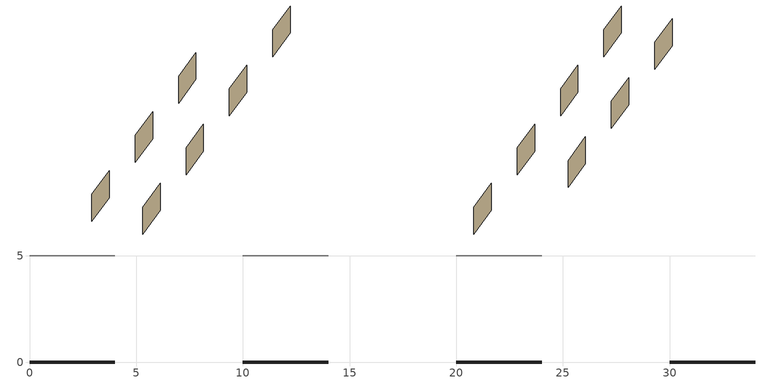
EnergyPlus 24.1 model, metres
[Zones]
Ward A
 wall outside (Opaque): 0,0 4,0 z0:3
 wall to Ward B (Opaque): 0,5 4,5 z0:3
Ward B
 wall outside (Opaque): 10,0 14,0 z0:3
 wall to Ward C (Opaque): 10,5 14,5 z0:3
Ward C
 wall outside (Opaque): 20,0 24,0 z0:3
 wall to Ward D (Opaque): 20,5 24,5 z0:3
Ward D
 wall outside (Opaque): 30,0 34,0 z0:3
[Material:NoMass]
Rough Layer: Rough, 0.5
[Construction]
Opaque: Rough Layer
[Zone]
Ward A; Ward B; Ward C; Ward D: 0, 0, 0, 0, 1, 1
